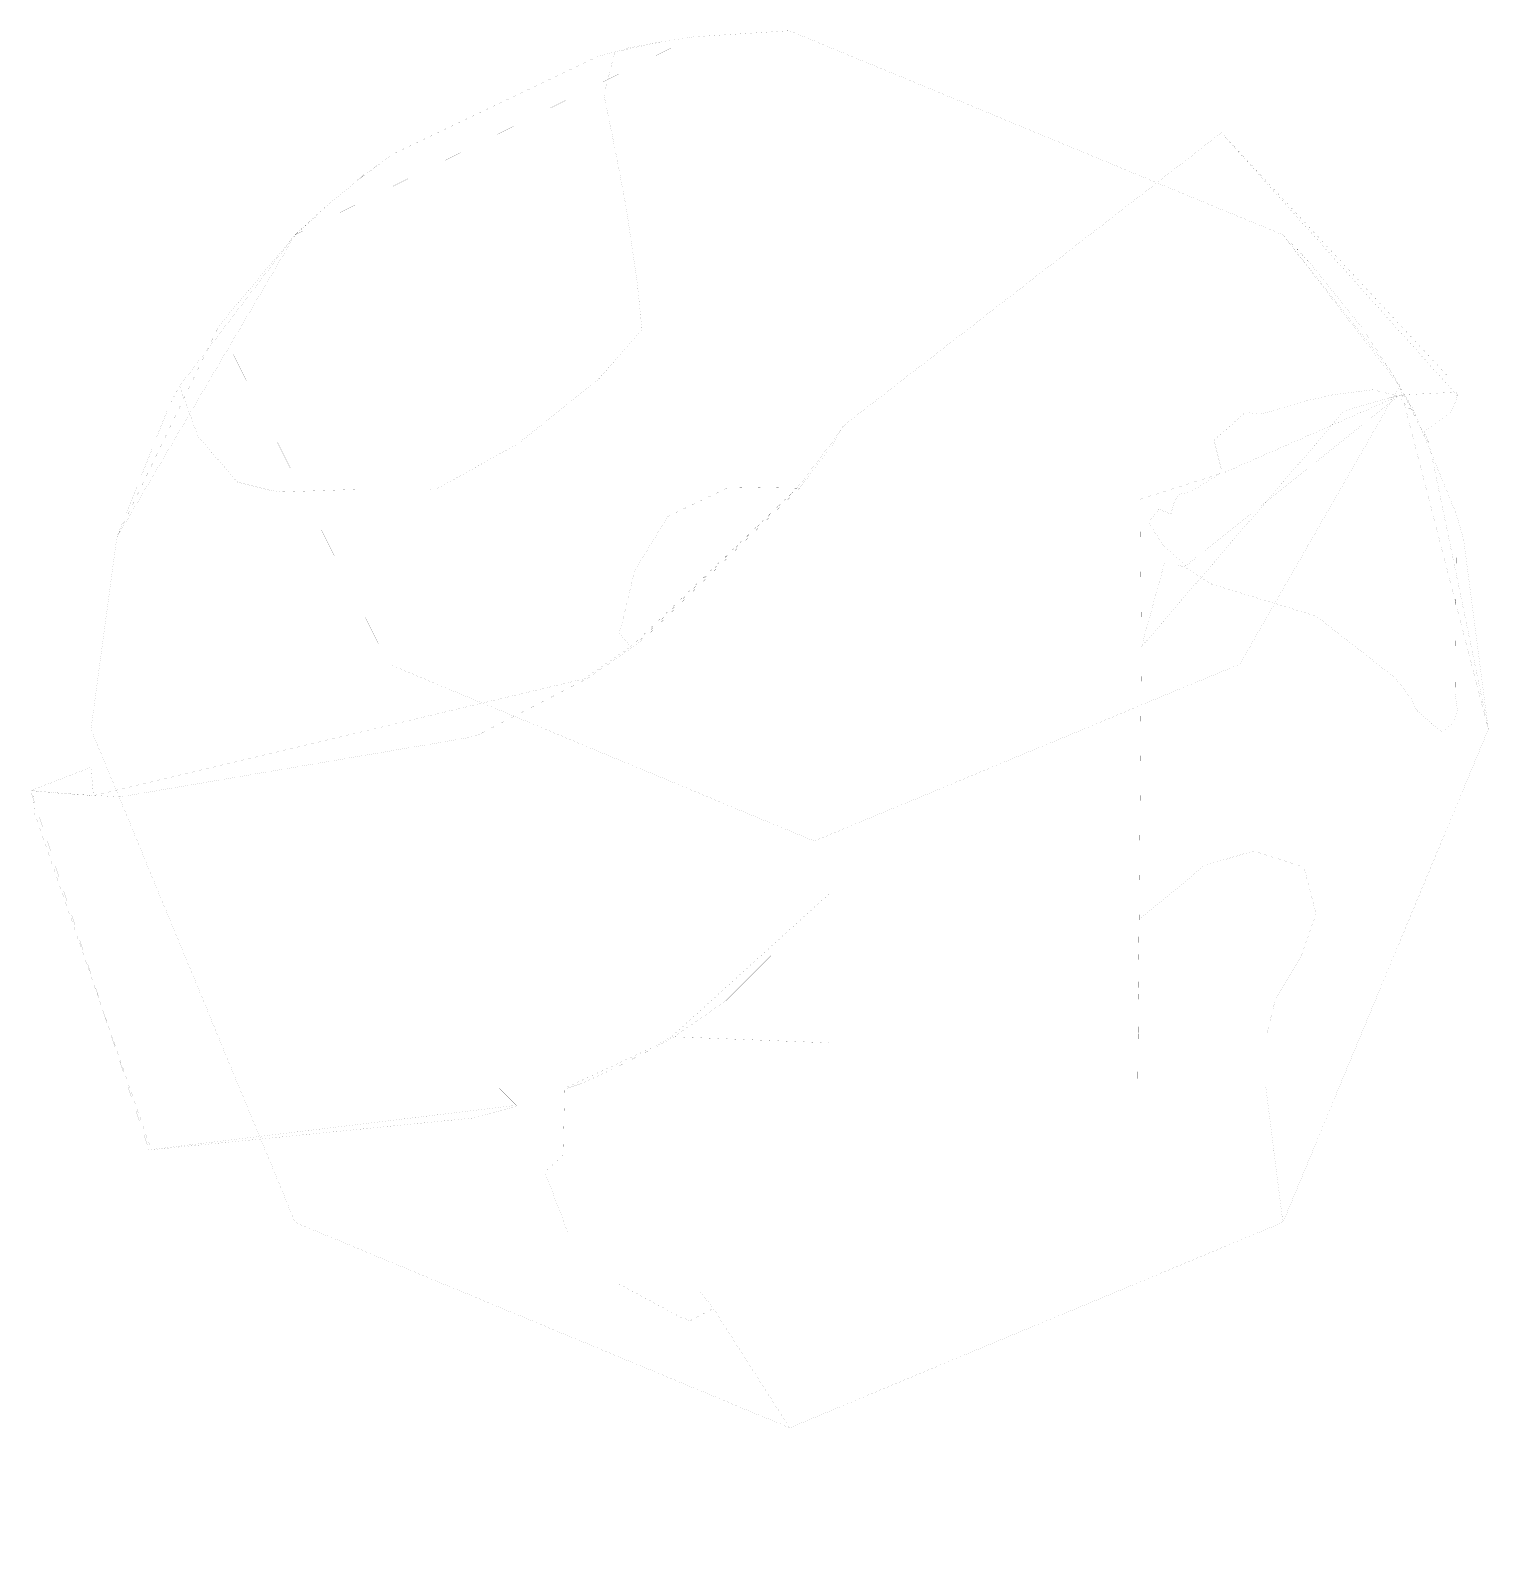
# Model space of a CAD drawing. Extents: x 3704 to 36937, y -1 to 34971.
import ezdxf

# ---------------------------------------------------------------- set-up
doc = ezdxf.new("R2010")
doc.units = 0

msp = doc.modelspace()

# ---------------------------------------------------------------- linework, layer by layer
at = {"color": 156, "const_width": 1}
for points in [[(34889, 26922), (34104, 28128), (34048, 28212), (32870, 29670), (32449, 30119), (32253, 30315), (21008, 34970), (18820, 34830), (18091, 34718), (17194, 34522), (17026, 34494), (16773, 33512), (17026, 32278), (17278, 30960), (17530, 29249), (17642, 28156), (16661, 27034), (18231, 23893), (19634, 24566), (21176, 24538), (17558, 21033), (17418, 20949), (17362, 20949), (17110, 21257), (17194, 21481), (17474, 22659), (18231, 23893), (16661, 27034), (14810, 25548), (12987, 24538), (12791, 24510), (11809, 24510), (11164, 24510), (11136, 24510), (9454, 24454), (9201, 24482), (8416, 24678), (7519, 25716), (7098, 26866), (6874, 26445), (5668, 23416), (5079, 19042), (9734, 7796), (21008, 3113), (19269, 5833), (18736, 5553), (18596, 5609), (18568, 5609), (17110, 6394), (15960, 7544), (15427, 8946), (15848, 9339), (15876, 10853), (17923, 11806), (18316, 12031), (21905, 11891), (21905, 10853), (15876, 10853), (15848, 9339), (18961, 6226), (19269, 5833), (21008, 3113), (32253, 7796), (31860, 10909), (28944, 10909), (28972, 14695), (30458, 15929), (31580, 16265), (32730, 15901), (33010, 14835), (32674, 13882), (32085, 12900), (31860, 11975), (31860, 10909), (32253, 7796), (36936, 19042), (36375, 23360), (36207, 23949), (36207, 23332), (36179, 19855), (36235, 19462), (36151, 19182), (35871, 18986), (35338, 19434), (35282, 19518), (35198, 19715), (34833, 20191), (34805, 20220), (33010, 21622), (30627, 22351), (30010, 22743), (30038, 22771), (29533, 23220), (29196, 23753), (29421, 24061), (29701, 23949), (29785, 24258), (29897, 24398), (30150, 24454), (30823, 24875), (30851, 24959), (30683, 25632), (31412, 26277), (31720, 26221), (32225, 26361), (32786, 26529), (33403, 26669), (34300, 26782), (34889, 26641), (34945, 26557), (35282, 26193), (35226, 26277), (35001, 26698), (34889, 26922)], [(18091, 34718), (17334, 34578), (17194, 34522), (18091, 34718)], [(32562, 30007), (32449, 30119), (32870, 29670), (32562, 30007)], [(7098, 26866), (6874, 26445), (7098, 26866)]]:
    msp.add_lwpolyline(points, dxfattribs=at)
at = {"color": 7, "const_width": 1}
for points in [[(35590, 25548), (34721, 27202), (32253, 30315), (21008, 34970), (18820, 34830), (9734, 30315), (5668, 23416), (5079, 19042), (9734, 7796), (21008, 3113), (32253, 7796), (36936, 19042), (35590, 25548)], [(11136, 31549), (11669, 31942), (11922, 32138), (16633, 34381), (17026, 34494), (17194, 34522), (18091, 34718), (18820, 34830), (21008, 34970), (32253, 30315), (32449, 30119), (32870, 29670), (34048, 28212)], [(36207, 26726), (36039, 27062), (30851, 32643), (22242, 25968), (21989, 25604), (21905, 25492)], [(34104, 28128), (34889, 26922), (35282, 26193), (36207, 23949), (36375, 23360), (36936, 19042), (32253, 7796), (21008, 3113), (9734, 7796), (5079, 19042), (5668, 23416), (6874, 26445), (7098, 26866), (9734, 30315), (9790, 30371), (10435, 30960), (11080, 31493), (11108, 31521)], [(14726, 10460), (25186, 0), (36095, 10909), (28944, 10909), (29028, 20921), (33655, 26305), (34637, 26585)], [(35029, 26669), (34889, 26641), (34861, 26641), (34637, 26585)], [(34637, 26585), (35029, 26669)], [(35029, 26669), (36207, 26726)], [(36207, 26726), (36235, 26641), (36095, 26277), (35478, 25828), (35590, 25548)], [(21905, 25492), (21176, 24538), (17418, 20949), (16324, 20191), (5135, 17527)], [(21905, 25492), (21905, 15284)], [(5135, 17527), (5079, 18172), (3705, 17640)], [(5135, 17527), (3705, 17640)], [(3705, 17640), (6397, 9451), (14726, 10460)], [(21905, 15284), (21905, 10853), (15876, 10853)], [(21905, 15284), (18316, 12031), (17923, 11806), (15876, 10853)], [(15876, 10853), (14333, 10853), (14726, 10460)]]:
    msp.add_lwpolyline(points, dxfattribs=at)
at = {"color": 255, "const_width": 1}
for points in [[(11866, 20528), (21569, 16490), (31272, 20528), (34917, 26866), (32253, 30315), (21008, 34970), (18820, 34830), (9734, 30315), (7996, 28240), (11866, 20528)], [(34889, 26641), (36235, 26641), (30851, 32643), (22242, 25968), (21961, 25492), (21961, 15284), (21905, 15200), (21905, 10853), (15932, 10853), (14389, 10853), (14782, 10460), (14754, 10432), (25186, 0), (36095, 10909), (28944, 10909), (29028, 20921), (29000, 24286), (30935, 24903), (34889, 26641)], [(34889, 26641), (36235, 26641), (30851, 32643), (22242, 25968), (21961, 25492), (21961, 15284), (21905, 15200), (21905, 10853), (14389, 10853), (14782, 10460), (14754, 10432), (25186, 0), (36095, 10909), (28944, 10909), (29028, 20921), (29561, 22856), (30010, 22743), (34889, 26641)], [(36936, 19042), (34917, 26866), (31272, 20528), (21569, 16490), (11866, 20528), (7996, 28240), (5668, 23416), (5079, 19042), (9734, 7796), (21008, 3113), (32253, 7796), (36936, 19042)], [(21961, 25492), (21905, 25408), (21316, 24650), (21232, 24538), (17671, 21089), (17474, 20949), (16997, 20612), (16381, 20191), (13941, 18930), (13660, 18845), (5752, 17499), (4742, 17555), (4406, 17583), (4350, 17583), (3761, 17640), (3789, 17135), (6453, 9451), (13829, 10180), (14754, 10432), (14782, 10460), (14389, 10853), (15932, 10853), (16268, 10965), (16997, 11302), (17979, 11806), (18372, 12031), (19549, 12844), (21905, 15200), (21961, 15284), (21961, 25492)]]:
    msp.add_lwpolyline(points, dxfattribs=at)
at = {"color": 94, "const_width": 1}
for points in [[(17278, 30960), (17026, 32278), (16773, 33512), (17026, 34494), (16633, 34381), (11922, 32138), (11669, 31942), (11417, 31745), (11305, 31689), (11221, 31605), (11136, 31549), (11108, 31521), (11080, 31493), (10435, 30960), (10211, 30736), (9959, 30511), (9790, 30371), (9734, 30315), (7098, 26866), (7519, 25716), (8416, 24678), (9201, 24482), (9454, 24454), (11136, 24510), (11164, 24510), (11809, 24510), (12791, 24510), (12987, 24538), (14810, 25548), (16661, 27034), (17642, 28156), (17530, 29249), (17278, 30960)], [(34945, 26557), (34889, 26641), (34300, 26782), (33403, 26669), (32786, 26529), (32225, 26361), (31720, 26221), (31412, 26277), (30683, 25632), (30851, 24959), (30823, 24875), (30150, 24454), (29897, 24398), (29785, 24258), (29701, 23949), (29421, 24061), (29196, 23753), (29533, 23220), (30038, 22771), (30010, 22743), (30627, 22351), (33010, 21622), (34805, 20220), (34833, 20191), (35198, 19715), (35282, 19518), (35338, 19434), (35871, 18986), (36151, 19182), (36235, 19462), (36179, 19855), (36207, 23332), (36207, 23949), (35282, 26193), (34945, 26557)], [(21176, 24538), (19634, 24566), (18231, 23893), (17474, 22659), (17194, 21481), (17110, 21257), (17362, 20949), (17418, 20949), (17558, 21033), (21176, 24538)], [(31580, 16265), (30458, 15929), (28972, 14695), (28944, 10909), (31860, 10909), (31860, 11975), (32085, 12900), (32674, 13882), (33010, 14835), (32730, 15901), (31580, 16265)], [(21905, 10853), (21905, 11891), (18316, 12031), (17923, 11806), (15876, 10853), (21905, 10853)], [(15848, 9339), (15427, 8946), (15960, 7544), (17110, 6394), (18568, 5609), (18596, 5609), (18736, 5553), (19269, 5833), (18961, 6226), (15848, 9339)]]:
    msp.add_lwpolyline(points, dxfattribs=at)
at = {"color": 53, "const_width": 1}
for points in [[(34637, 26585), (35029, 26669), (36207, 26726), (36039, 27062), (30851, 32643), (22242, 25968), (21989, 25604), (21905, 25492), (21905, 15284), (21905, 10853), (15876, 10853), (14333, 10853), (14726, 10460), (25186, 0), (36095, 10909), (28944, 10909), (29028, 20921), (33655, 26305), (34637, 26585)], [(34889, 26641), (35029, 26669), (34637, 26585), (34861, 26641), (34889, 26641)], [(35029, 26669), (35254, 26277), (35478, 25828), (36095, 26277), (36235, 26641), (36207, 26726), (35029, 26669)], [(21905, 25492), (21176, 24538), (17418, 20949), (16324, 20191), (5135, 17527), (3705, 17640), (6397, 9451), (14726, 10460), (14333, 10853), (15876, 10853), (17923, 11806), (18316, 12031), (21905, 15284), (21905, 25492)], [(3705, 17640), (5135, 17527), (5079, 18172), (3705, 17640)]]:
    msp.add_lwpolyline(points, dxfattribs=at)

doc.saveas('drawing.dxf')
